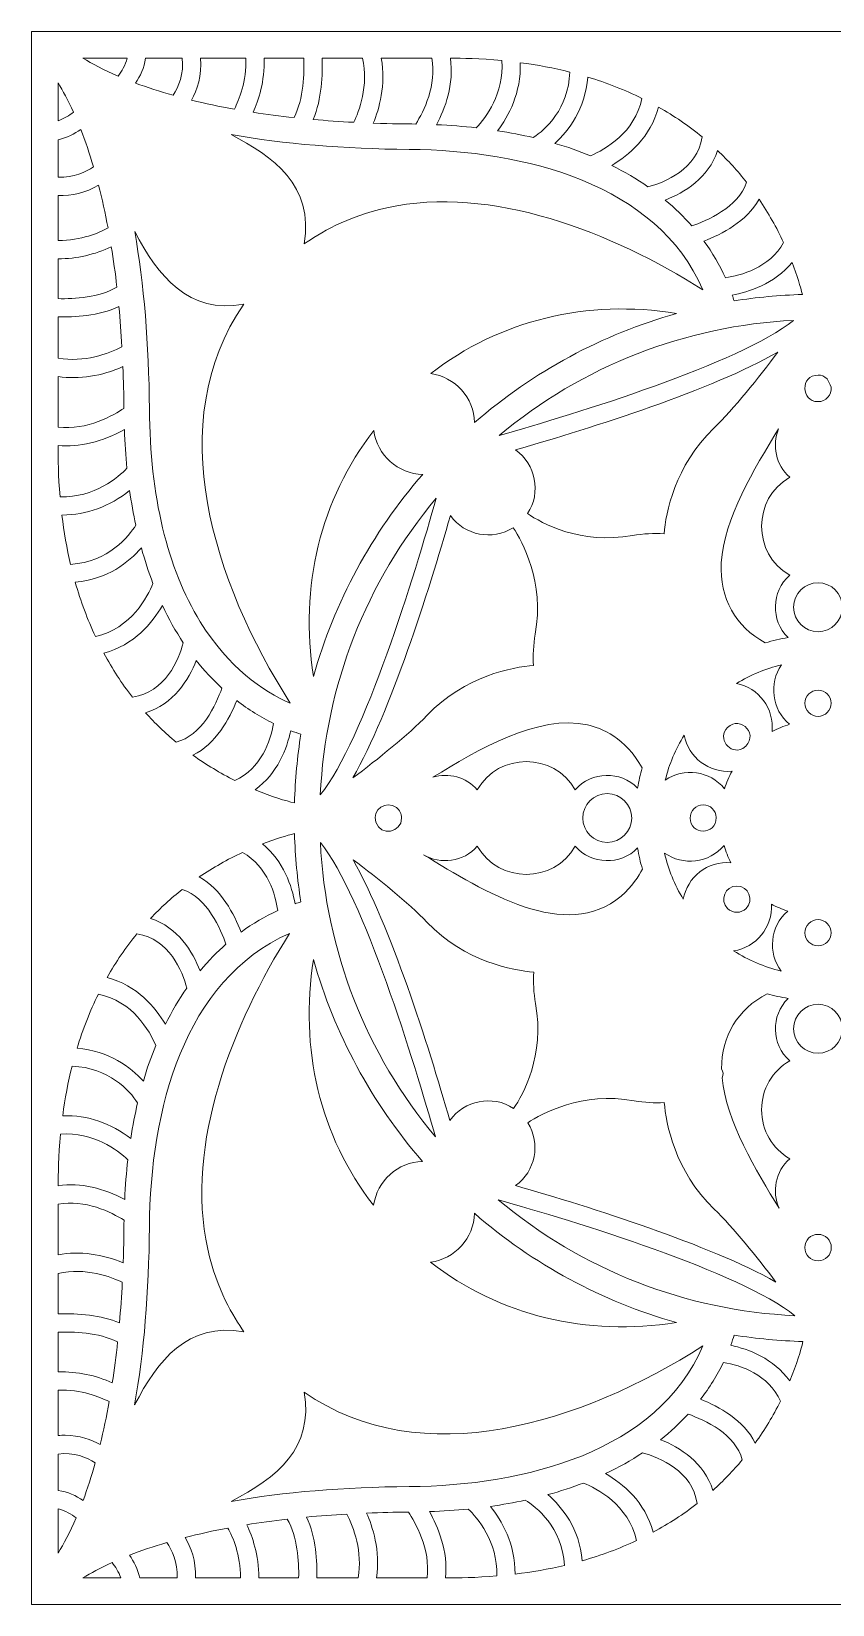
# Model space of a CAD drawing. Header units: inches. Extents: x 45 to 5562, y 0 to 864.
# Drawn here: x 2839 to 3279, y 0 to 864 of the extents above; entities that cross this region are included whole.
import ezdxf

# ---------------------------------------------------------------- set-up
doc = ezdxf.new("R2010")
doc.units = ezdxf.units.IN
doc.header["$MEASUREMENT"] = 0
doc.layers.add('_U+0421_U+043B_U+043E_U+0439 1', color=7, linetype='Continuous')

msp = doc.modelspace()

# ---------------------------------------------------------------- linework, layer by layer
at = {"layer": '_U+0421_U+043B_U+043E_U+0439 1', "color": 1, "lineweight": 9, "true_color": 0xff0000}
msp.add_lwpolyline([(2838.58, 864), (2838.58, 0), (3702.58, 0), (3702.58, 864), (2838.58, 864)], dxfattribs=at)
for points, knots in [([(2886.19, 839.49), (2878.15, 842.95), (2871.77, 846.35), (2866.84, 849.33), (2866.84, 849.33), (2891.09, 849.33), (2891.09, 849.33), (2890.23, 845.54), (2888.06, 842), (2886.19, 839.49)], [0, 0, 0, 0, 1, 1, 1, 2, 2, 2, 3, 3, 3, 3]), ([(2916.45, 828.94), (2909.13, 831), (2902.19, 833.25), (2895.74, 835.65), (2898.22, 839.39), (2900.55, 844.11), (2901.26, 849.33), (2901.26, 849.33), (2921.26, 849.33), (2921.26, 849.33), (2922.54, 840.88), (2919.27, 833.49), (2916.45, 828.94)], [0, 0, 0, 0, 1, 1, 1, 2, 2, 2, 3, 3, 3, 4, 4, 4, 4]), ([(2931.37, 849.33), (2931.37, 849.33), (2956.35, 849.33), (2956.35, 849.33), (2956.68, 836.59), (2952.67, 826.48), (2950.06, 821.32), (2941.9, 822.78), (2934.01, 824.45), (2926.51, 826.29), (2929.44, 831.75), (2932.42, 839.9), (2931.37, 849.33)], [0, 0, 0, 0, 1, 1, 1, 2, 2, 2, 3, 3, 3, 4, 4, 4, 4]), ([(2966.36, 849.33), (2966.36, 849.33), (2988.16, 849.33), (2988.16, 849.33), (2988.49, 841.39), (2988.17, 827.1), (2982.78, 816.68), (2975.12, 817.51), (2967.61, 818.49), (2960.37, 819.61), (2963.34, 826.19), (2966.68, 836.55), (2966.36, 849.33)], [0, 0, 0, 0, 1, 1, 1, 2, 2, 2, 3, 3, 3, 4, 4, 4, 4]), ([(2998.2, 849.33), (2998.2, 849.33), (3020.47, 849.33), (3020.47, 849.33), (3023.93, 834.27), (3018.44, 820.11), (3015.56, 814.11), (3008.07, 814.49), (3000.62, 815.01), (2993.32, 815.66), (2998.07, 827.13), (2998.56, 840.5), (2998.2, 849.33)], [0, 0, 0, 0, 1, 1, 1, 2, 2, 2, 3, 3, 3, 4, 4, 4, 4]), ([(3030.68, 849.33), (3030.68, 849.33), (3058.46, 849.33), (3058.46, 849.33), (3061.3, 834.63), (3053.97, 820.08), (3049.71, 813.17), (3043.99, 813.26), (3037.11, 813.26), (3026.33, 813.65), (3029.51, 821.39), (3033.4, 834.71), (3030.68, 849.33)], [0, 0, 0, 0, 1, 1, 1, 2, 2, 2, 3, 3, 3, 4, 4, 4, 4]), ([(3068.64, 849.33), (3074.95, 849.32), (3084.8, 849.18), (3097, 848.01), (3098.11, 829.77), (3088.26, 816.76), (3082.87, 811.06), (3075.86, 811.86), (3068.55, 812.44), (3061.08, 812.8), (3065.73, 821.57), (3070.8, 835.01), (3068.64, 849.33)], [0, 0, 0, 0, 1, 1, 1, 2, 2, 2, 3, 3, 3, 4, 4, 4, 4]), ([(3107.06, 846.86), (3116.48, 845.61), (3125.6, 843.87), (3134.24, 841.69), (3133.57, 821.45), (3120.83, 810.19), (3114.21, 805.69), (3107.96, 807.16), (3101.39, 808.43), (3094.6, 809.48), (3100.62, 817.4), (3107.57, 830.24), (3107.06, 846.86)], [0, 0, 0, 0, 1, 1, 1, 2, 2, 2, 3, 3, 3, 4, 4, 4, 4]), ([(3145.62, 795.73), (3139.39, 798.29), (3132.95, 800.54), (3126.1, 802.54), (3133.67, 809.48), (3142.74, 821.34), (3144.09, 838.95), (3154.55, 835.78), (3164.55, 831.86), (3173.88, 827.27), (3169.89, 808.32), (3153.69, 799.17), (3145.62, 795.73)], [0, 0, 0, 0, 1, 1, 1, 2, 2, 2, 3, 3, 3, 4, 4, 4, 4]), ([(2861.63, 819.66), (2859.48, 818.01), (2856.52, 816.07), (2853.25, 814.95), (2853.25, 814.95), (2853.25, 835.74), (2853.25, 835.74), (2855.79, 831.52), (2858.66, 826.2), (2861.63, 819.66)], [0, 0, 0, 0, 1, 1, 1, 2, 2, 2, 3, 3, 3, 3]), ([(3177.18, 778.65), (3171.02, 782.96), (3164.34, 786.91), (3157.26, 790.44), (3166.65, 795.95), (3178.55, 805.92), (3183.01, 822.45), (3191.53, 817.63), (3199.56, 812.12), (3206.94, 806.06), (3204.23, 788.25), (3186.25, 781.13), (3177.18, 778.65)], [0, 0, 0, 0, 1, 1, 1, 2, 2, 2, 3, 3, 3, 4, 4, 4, 4]), ([(2853.25, 784), (2853.25, 784), (2853.25, 804.56), (2853.25, 804.56), (2857.99, 805.58), (2862.24, 807.85), (2865.62, 810.18), (2868.14, 803.77), (2870.49, 796.89), (2872.63, 789.64), (2868.74, 787.07), (2861.59, 783.39), (2853.25, 784)], [0, 0, 0, 0, 1, 1, 1, 2, 2, 2, 3, 3, 3, 4, 4, 4, 4]), ([(3046.04, 799.22), (3109.44, 798.74), (3182.07, 780.29), (3207.3, 722.16), (3157.67, 753.61), (3091.26, 779.85), (3033.76, 767.2), (3011.32, 762.26), (2996.73, 752.97), (2988.34, 747.29), (2993.98, 779.32), (2971.09, 795.53), (2948.2, 807.34), (2977.17, 802.22), (3009.96, 799.5), (3046.04, 799.22)], [0, 0, 0, 0, 1, 1, 1, 2, 2, 2, 3, 3, 3, 4, 4, 4, 5, 5, 5, 5]), ([(3201.25, 757.16), (3196.79, 762.27), (3191.98, 766.97), (3186.68, 771.39), (3197.09, 775.5), (3210.52, 783.54), (3215.42, 798.58), (3221.19, 793.14), (3226.43, 787.39), (3231.36, 781.14), (3227.04, 767.44), (3209.14, 759.88), (3201.25, 757.16)], [0, 0, 0, 0, 1, 1, 1, 2, 2, 2, 3, 3, 3, 4, 4, 4, 4]), ([(2853.25, 773.95), (2860.68, 773.55), (2868.34, 775.49), (2875.42, 779.56), (2877.35, 772.12), (2879.09, 764.26), (2880.63, 756.11), (2875.7, 753.41), (2865.97, 749.19), (2853.25, 749.11), (2853.25, 749.11), (2853.25, 773.95), (2853.25, 773.95), (2853.25, 773.95), (2853.25, 773.95), (2853.25, 773.95)], [0, 0, 0, 0, 1, 1, 1, 2, 2, 2, 3, 3, 3, 4, 4, 4, 5, 5, 5, 5]), ([(3219.7, 728.73), (3216.55, 735.69), (3212.59, 742.45), (3207.89, 748.88), (3217.79, 752.63), (3231.41, 759.72), (3238.2, 771.8), (3243.3, 764.3), (3247.83, 756.33), (3251.71, 748.03), (3243.86, 734.1), (3228.1, 729.96), (3219.7, 728.73)], [0, 0, 0, 0, 1, 1, 1, 2, 2, 2, 3, 3, 3, 4, 4, 4, 4]), ([(2955.18, 714.17), (2910.31, 648.88), (2938.4, 561.69), (2980.68, 495.13), (2965.56, 501.62), (2946.84, 514.46), (2931.26, 539.83), (2913.11, 569.4), (2903.72, 608.66), (2903.36, 656.53), (2903.08, 692.51), (2900.37, 725.2), (2895.29, 754.1), (2907.85, 729.85), (2924.93, 708.6), (2955.18, 714.17)], [0, 0, 0, 0, 1, 1, 1, 2, 2, 2, 3, 3, 3, 4, 4, 4, 5, 5, 5, 5]), ([(2853.25, 739.1), (2863.41, 739.14), (2873.55, 741.46), (2882.44, 745.76), (2883.61, 738.59), (2884.64, 731.15), (2885.51, 723.57), (2875.88, 717.86), (2862.21, 717.05), (2853.25, 717.26), (2853.25, 717.26), (2853.25, 739.1), (2853.25, 739.1)], [0, 0, 0, 0, 1, 1, 1, 2, 2, 2, 3, 3, 3, 4, 4, 4, 4]), ([(3262, 719.52), (3249.37, 719.15), (3236.77, 717.97), (3224.46, 716), (3224.15, 717.07), (3223.81, 718.15), (3223.45, 719.24), (3232.12, 720.84), (3246.61, 725.23), (3256.35, 737.15), (3259.16, 729.86), (3260.93, 723.77), (3262, 719.52)], [0, 0, 0, 0, 1, 1, 1, 2, 2, 2, 3, 3, 3, 4, 4, 4, 4]), ([(3057.87, 676.06), (3095.65, 705.41), (3143.84, 717.16), (3192.92, 709.1), (3152.15, 697.71), (3114.14, 677.2), (3081.94, 649.18), (3081.64, 662.93), (3071.1, 674.29), (3057.87, 676.06)], [0, 0, 0, 0, 1, 1, 1, 2, 2, 2, 3, 3, 3, 3]), ([(2853.25, 707.22), (2862.1, 707.02), (2875.47, 707.79), (2886.61, 712.9), (2887.29, 705.74), (2887.84, 698.34), (2888.27, 690.84), (2880.88, 687.05), (2867.65, 681.98), (2853.25, 684.61), (2853.25, 684.61), (2853.25, 707.22), (2853.25, 707.22), (2853.25, 707.22), (2853.25, 707.22), (2853.25, 707.22)], [0, 0, 0, 0, 1, 1, 1, 2, 2, 2, 3, 3, 3, 4, 4, 4, 5, 5, 5, 5]), ([(3095.42, 642.1), (3141.08, 680.22), (3197.82, 702.43), (3257.18, 705.32), (3227.22, 681.42), (3137.2, 653.97), (3095.42, 642.1)], [0, 0, 0, 0, 1, 1, 1, 2, 2, 2, 2]), ([(3213.36, 646.1), (3191.85, 625.43), (3187.07, 599.33), (3186.01, 588.12), (3180.54, 588.5), (3174.73, 588.18), (3168.68, 587.17), (3140.13, 581.95), (3118.75, 593.94), (3111.06, 599.19), (3118.67, 610.84), (3115.53, 626.31), (3104.43, 634.22), (3147, 646.43), (3212.06, 666.99), (3248.57, 687.9), (3237.95, 673.79), (3224.3, 656.61), (3213.36, 646.1)], [0, 0, 0, 0, 1, 1, 1, 2, 2, 2, 3, 3, 3, 4, 4, 4, 5, 5, 5, 6, 6, 6, 6]), ([(2853.25, 674.47), (2864.75, 672.76), (2877.33, 674.69), (2888.8, 679.9), (2889.13, 671.84), (2889.27, 664.88), (2889.36, 656.99), (2884.16, 653.54), (2868.93, 644.62), (2853.25, 646.7), (2853.25, 646.7), (2853.25, 674.47), (2853.25, 674.47)], [0, 0, 0, 0, 1, 1, 1, 2, 2, 2, 3, 3, 3, 4, 4, 4, 4]), ([(3270.58, 660.68), (3261.08, 660.68), (3260.75, 675.24), (3270.66, 675.24), (3272.29, 675.24), (3274.04, 674.71), (3275.56, 673.26), (3276.29, 671.73), (3277.05, 670.21), (3277.82, 668.71), (3278.28, 664.33), (3274.8, 660.68), (3270.58, 660.68)], [0, 0, 0, 0, 1, 1, 1, 2, 2, 2, 3, 3, 3, 4, 4, 4, 4]), ([(2889.61, 645.37), (2889.88, 638.07), (2890.36, 630.93), (2891.04, 624.07), (2886.33, 619.18), (2873.35, 607.9), (2854.28, 608.4), (2853.29, 620.14), (2853.24, 629.18), (2853.24, 636.61), (2864.65, 635.43), (2877.51, 638.53), (2889.61, 645.37)], [0, 0, 0, 0, 1, 1, 1, 2, 2, 2, 3, 3, 3, 4, 4, 4, 4]), ([(3053.46, 620.71), (3025.44, 588.53), (3004.92, 550.55), (2993.52, 509.79), (2985.58, 558.86), (2997.35, 607.03), (3026.59, 644.75), (3028.4, 631.33), (3039.93, 621.01), (3053.46, 620.71)], [0, 0, 0, 0, 1, 1, 1, 2, 2, 2, 3, 3, 3, 3]), ([(3255.07, 619.12), (3234.43, 607.32), (3234.44, 577.12), (3255.08, 565.34), (3244.86, 556.38), (3244.52, 540.51), (3254.1, 531.1), (3249.88, 530.4), (3245.71, 529.43), (3241.63, 528.2), (3225.06, 537.25), (3216.7, 552.42), (3217.42, 572.07), (3219.01, 596.54), (3235.42, 623.66), (3248.92, 645.67), (3245.28, 636.78), (3247.23, 625.97), (3255.07, 619.12)], [0, 0, 0, 0, 1, 1, 1, 2, 2, 2, 3, 3, 3, 4, 4, 4, 5, 5, 5, 6, 6, 6, 6]), ([(2895.9, 592.81), (2892.17, 586.92), (2880.98, 572.56), (2860.09, 571.31), (2858.03, 580.02), (2856.42, 589.11), (2855.3, 598.39), (2855.35, 598.39), (2855.4, 598.39), (2855.45, 598.39), (2868.74, 598.39), (2881.62, 603.11), (2892.51, 611.92), (2893.43, 605.36), (2894.57, 598.96), (2895.9, 592.81)], [0, 0, 0, 0, 1, 1, 1, 2, 2, 2, 3, 3, 3, 4, 4, 4, 5, 5, 5, 5]), ([(2997.22, 444.68), (2999.99, 504.55), (3022.37, 561.76), (3060.94, 607.71), (3049.2, 566.31), (3021.41, 474.88), (2997.22, 444.68)], [0, 0, 0, 0, 1, 1, 1, 2, 2, 2, 2]), ([(3115.26, 532.95), (3114.26, 526.99), (3113.95, 521.24), (3114.31, 515.79), (3103.04, 514.83), (3076.78, 510.21), (3055.81, 488.38), (3045.53, 477.69), (3028.82, 464.36), (3015.07, 453.97), (3035.98, 490.78), (3056.51, 555.76), (3068.65, 598.1), (3076.58, 587.21), (3091.66, 584.2), (3103.17, 591.42), (3108.06, 584.01), (3120.51, 561.67), (3115.26, 532.95)], [0, 0, 0, 0, 1, 1, 1, 2, 2, 2, 3, 3, 3, 4, 4, 4, 5, 5, 5, 6, 6, 6, 6]), ([(2898.94, 580.32), (2900.81, 573.53), (2902.94, 567), (2905.31, 560.84), (2902.48, 553.83), (2893.45, 536.03), (2873.71, 531.68), (2869.33, 541.05), (2865.62, 551.04), (2862.64, 561.47), (2880.33, 563.11), (2892.08, 572.49), (2898.94, 580.32)], [0, 0, 0, 0, 1, 1, 1, 2, 2, 2, 3, 3, 3, 4, 4, 4, 4]), ([(3270.58, 561.2), (3277.99, 561.2), (3284.01, 555.18), (3284.01, 547.77), (3284.01, 540.36), (3277.99, 534.33), (3270.58, 534.33), (3263.17, 534.33), (3257.14, 540.36), (3257.14, 547.77), (3257.14, 555.18), (3263.17, 561.2), (3270.58, 561.2)], [0, 0, 0, 0, 1, 1, 1, 2, 2, 2, 3, 3, 3, 4, 4, 4, 4]), ([(2893.99, 498.44), (2888.2, 505.85), (2882.94, 513.93), (2878.32, 522.51), (2895.01, 527.05), (2904.98, 539.15), (2910.48, 548.73), (2913.91, 541.46), (2917.76, 534.61), (2921.97, 528.27), (2919.45, 519.09), (2912.19, 500.85), (2893.99, 498.44)], [0, 0, 0, 0, 1, 1, 1, 2, 2, 2, 3, 3, 3, 4, 4, 4, 4]), ([(2917.98, 473.7), (2912.02, 478.66), (2906.42, 484.06), (2901.25, 489.8), (2916.64, 494.43), (2924.88, 507.93), (2929.1, 518.46), (2933.46, 512.97), (2938.1, 507.99), (2943.16, 503.35), (2939.93, 494.22), (2932.07, 476.99), (2917.98, 473.7)], [0, 0, 0, 0, 1, 1, 1, 2, 2, 2, 3, 3, 3, 4, 4, 4, 4]), ([(3254.99, 483.46), (3251.66, 482.45), (3248.42, 481.11), (3245.33, 479.47), (3246.69, 492.02), (3237.96, 503.56), (3225.77, 505.9), (3233.45, 510.58), (3241.81, 514.02), (3250.54, 516.1), (3243.52, 506.02), (3245.11, 491.61), (3254.99, 483.46)], [0, 0, 0, 0, 1, 1, 1, 2, 2, 2, 3, 3, 3, 4, 4, 4, 4]), ([(3263.37, 495.04), (3263.37, 499.02), (3266.6, 502.25), (3270.58, 502.25), (3274.55, 502.25), (3277.79, 499.02), (3277.79, 495.04), (3277.79, 491.07), (3274.55, 487.83), (3270.58, 487.83), (3266.6, 487.83), (3263.37, 491.07), (3263.37, 495.04)], [0, 0, 0, 0, 1, 1, 1, 2, 2, 2, 3, 3, 3, 4, 4, 4, 4]), ([(2950.29, 452.59), (2942.25, 456.62), (2934.53, 461.28), (2927.29, 466.49), (2939.88, 472.75), (2947.34, 486.44), (2951.31, 496.49), (2957.75, 491.53), (2964.55, 487.32), (2971.59, 483.93), (2969.87, 474.24), (2964.86, 459.36), (2950.29, 452.59)], [0, 0, 0, 0, 1, 1, 1, 2, 2, 2, 3, 3, 3, 4, 4, 4, 4]), ([(3171.49, 448.47), (3162.12, 458.01), (3146.25, 457.78), (3137.24, 447.5), (3125.45, 468.14), (3095.25, 468.14), (3083.46, 447.5), (3077.28, 454.57), (3067.7, 456.98), (3059.09, 454.43), (3083.13, 469.18), (3117, 489.21), (3143.97, 483.14), (3151.41, 481.46), (3165.06, 476.16), (3173.96, 459.49), (3172.93, 455.88), (3172.1, 452.19), (3171.49, 448.47)], [0, 0, 0, 0, 1, 1, 1, 2, 2, 2, 3, 3, 3, 4, 4, 4, 5, 5, 5, 6, 6, 6, 6]), ([(3220.9, 481.67), (3227.96, 488.73), (3239.43, 477.16), (3229.2, 470.11), (3222, 466.52), (3215.13, 475.9), (3220.9, 481.67), (3220.9, 481.67), (3220.9, 481.67), (3220.9, 481.67)], [0, 0, 0, 0, 1, 1, 1, 2, 2, 2, 3, 3, 3, 3]), ([(2983.05, 440.24), (2978.25, 441.45), (2970.57, 443.69), (2961.37, 447.51), (2973.85, 456.42), (2978.92, 470.28), (2980.98, 479.96), (2983.1, 479.19), (2984.98, 478.59), (2986.58, 478.12), (2984.59, 465.7), (2983.4, 452.99), (2983.05, 440.24)], [0, 0, 0, 0, 1, 1, 1, 2, 2, 2, 3, 3, 3, 4, 4, 4, 4]), ([(3223.36, 457.7), (3221.68, 454.62), (3220.31, 451.4), (3219.26, 448.07), (3211.25, 457.98), (3196.85, 459.79), (3186.67, 452.83), (3188.83, 461.54), (3192.35, 469.86), (3197.1, 477.51), (3199.34, 465.29), (3210.79, 456.48), (3223.36, 457.7)], [0, 0, 0, 0, 1, 1, 1, 2, 2, 2, 3, 3, 3, 4, 4, 4, 4]), ([(3038.99, 437.82), (3040.84, 436.43), (3041.9, 434.3), (3041.9, 432), (3041.9, 423.84), (3030.38, 421.82), (3027.73, 429.67), (3025.38, 436.65), (3033.48, 441.98), (3038.99, 437.82)], [0, 0, 0, 0, 1, 1, 1, 2, 2, 2, 3, 3, 3, 3]), ([(3141.38, 432), (3141.38, 439.41), (3147.4, 445.43), (3154.81, 445.43), (3162.22, 445.43), (3168.25, 439.41), (3168.25, 432), (3168.25, 424.59), (3162.22, 418.57), (3154.81, 418.57), (3147.4, 418.57), (3141.38, 424.59), (3141.38, 432)], [0, 0, 0, 0, 1, 1, 1, 2, 2, 2, 3, 3, 3, 4, 4, 4, 4]), ([(3214.73, 432.31), (3214.45, 422.08), (3200.33, 422.69), (3200.33, 432), (3200.33, 435.98), (3203.56, 439.21), (3207.54, 439.21), (3211.42, 439.21), (3214.56, 436.18), (3214.73, 432.31)], [0, 0, 0, 0, 1, 1, 1, 2, 2, 2, 3, 3, 3, 3]), ([(2965.45, 417.77), (2972.72, 420.58), (2978.81, 422.35), (2983.06, 423.42), (2983.42, 410.79), (2984.6, 398.19), (2986.58, 385.88), (2985.52, 385.57), (2984.44, 385.23), (2983.35, 384.87), (2981.62, 394.46), (2977.12, 408.3), (2965.45, 417.77)], [0, 0, 0, 0, 1, 1, 1, 2, 2, 2, 3, 3, 3, 4, 4, 4, 4]), ([(3060.49, 256.82), (3022.37, 302.47), (3000.15, 359.25), (2997.25, 418.59), (3021.27, 388.43), (3048.98, 297.28), (3060.49, 256.82)], [0, 0, 0, 0, 1, 1, 1, 2, 2, 2, 2]), ([(3083.46, 416.5), (3095.26, 395.86), (3125.45, 395.86), (3137.24, 416.5), (3146.22, 406.26), (3162.08, 405.96), (3171.49, 415.53), (3172.14, 411.58), (3173.03, 407.68), (3174.14, 403.86), (3172.23, 400.24), (3168.49, 394.31), (3162.44, 389.15), (3132.17, 363.35), (3087.05, 391.66), (3053.97, 411.8), (3063.19, 406.39), (3075.78, 407.71), (3083.46, 416.5)], [0, 0, 0, 0, 1, 1, 1, 2, 2, 2, 3, 3, 3, 4, 4, 4, 5, 5, 5, 6, 6, 6, 6]), ([(3218.97, 416.92), (3219.93, 413.65), (3221.2, 410.48), (3222.76, 407.44), (3209.9, 408.65), (3198.65, 399.39), (3196.58, 387.35), (3191.81, 395.22), (3188.34, 403.79), (3186.29, 412.75), (3196.41, 405.57), (3210.81, 407.2), (3218.97, 416.92)], [0, 0, 0, 0, 1, 1, 1, 2, 2, 2, 3, 3, 3, 4, 4, 4, 4]), ([(2953.7, 369.31), (2949.94, 379.22), (2942.85, 392.83), (2930.77, 399.62), (2938.28, 404.72), (2946.25, 409.25), (2954.55, 413.13), (2968.48, 405.28), (2972.62, 389.52), (2973.84, 381.13), (2966.89, 377.97), (2960.13, 374.01), (2953.7, 369.31)], [0, 0, 0, 0, 1, 1, 1, 2, 2, 2, 3, 3, 3, 4, 4, 4, 4]), ([(3068.36, 265.86), (3056.29, 307.92), (3035.94, 372.4), (3015.19, 409.11), (3028.88, 398.76), (3045.56, 385.45), (3055.81, 374.79), (3076.82, 352.92), (3103.15, 348.32), (3114.45, 347.37), (3114.08, 341.91), (3114.4, 336.12), (3115.41, 330.1), (3120.62, 301.55), (3108.64, 280.18), (3103.39, 272.48), (3091.74, 280.1), (3076.27, 276.96), (3068.36, 265.86)], [0, 0, 0, 0, 1, 1, 1, 2, 2, 2, 3, 3, 3, 4, 4, 4, 5, 5, 5, 6, 6, 6, 6]), ([(2931.19, 348.1), (2927.08, 358.51), (2919.04, 371.94), (2904, 376.85), (2909.44, 382.61), (2915.19, 387.86), (2921.44, 392.78), (2935.14, 388.46), (2942.7, 370.56), (2945.42, 362.67), (2940.61, 358.48), (2935.86, 353.69), (2931.19, 348.1)], [0, 0, 0, 0, 1, 1, 1, 2, 2, 2, 3, 3, 3, 4, 4, 4, 4]), ([(3226, 394.63), (3232.4, 394.63), (3235.63, 386.85), (3231.1, 382.33), (3228.29, 379.52), (3223.71, 379.52), (3220.9, 382.33), (3216.38, 386.85), (3219.6, 394.63), (3226, 394.63)], [0, 0, 0, 0, 1, 1, 1, 2, 2, 2, 3, 3, 3, 3]), ([(3244.95, 384.75), (3247.82, 383.19), (3250.83, 381.9), (3253.93, 380.88), (3244.09, 372.43), (3242.98, 357.8), (3250.3, 347.95), (3241.06, 350.18), (3232.27, 353.92), (3224.23, 359.05), (3236.39, 360.85), (3245.84, 371.91), (3244.95, 384.75)], [0, 0, 0, 0, 1, 1, 1, 2, 2, 2, 3, 3, 3, 4, 4, 4, 4]), ([(3277.79, 368.96), (3277.79, 364.98), (3274.55, 361.75), (3270.58, 361.75), (3266.6, 361.75), (3263.37, 364.98), (3263.37, 368.96), (3263.37, 372.93), (3266.6, 376.17), (3270.58, 376.17), (3274.55, 376.17), (3277.79, 372.93), (3277.79, 368.96)], [0, 0, 0, 0, 1, 1, 1, 2, 2, 2, 3, 3, 3, 4, 4, 4, 4]), ([(2912.14, 318.68), (2906.63, 328.07), (2896.66, 339.98), (2880.12, 344.43), (2884.95, 352.95), (2890.46, 360.98), (2896.52, 368.36), (2914.32, 365.65), (2921.45, 347.68), (2923.93, 338.6), (2919.62, 332.44), (2915.67, 325.77), (2912.14, 318.68)], [0, 0, 0, 0, 1, 1, 1, 2, 2, 2, 3, 3, 3, 4, 4, 4, 4]), ([(2980.37, 368.65), (2949.25, 319.5), (2922.66, 252.97), (2935.38, 195.18), (2940.32, 172.74), (2949.6, 158.15), (2955.29, 149.76), (2924.18, 155.23), (2907.83, 134.02), (2895.24, 109.62), (2900.36, 138.59), (2903.08, 171.38), (2903.36, 207.47), (2903.85, 271.72), (2922.25, 342.84), (2980.37, 368.65)], [0, 0, 0, 0, 1, 1, 1, 2, 2, 2, 3, 3, 3, 4, 4, 4, 5, 5, 5, 5]), ([(3026.52, 219.28), (2996.71, 257.55), (2985.73, 305.44), (2993.51, 354.23), (3004.9, 313.5), (3025.4, 275.53), (3053.4, 243.36), (3039.79, 243.06), (3028.3, 232.67), (3026.52, 219.28)], [0, 0, 0, 0, 1, 1, 1, 2, 2, 2, 3, 3, 3, 3]), ([(2875.31, 335.3), (2894.26, 331.32), (2903.41, 315.11), (2906.85, 307.04), (2904.29, 300.8), (2902.04, 294.37), (2900.04, 287.52), (2893.09, 295.09), (2881.23, 304.16), (2863.63, 305.51), (2866.8, 315.97), (2870.72, 325.97), (2875.31, 335.3)], [0, 0, 0, 0, 1, 1, 1, 2, 2, 2, 3, 3, 3, 4, 4, 4, 4]), ([(3217.62, 294.2), (3217.42, 312.04), (3226.48, 326.99), (3242.65, 335.5), (3246.41, 334.41), (3250.24, 333.55), (3254.11, 332.91), (3244.54, 323.5), (3244.84, 307.64), (3255.08, 298.66), (3245.53, 293.2), (3239.6, 283.14), (3239.6, 271.76), (3239.6, 260.39), (3245.53, 250.34), (3255.08, 244.88), (3247.07, 237.89), (3245.18, 226.72), (3249.2, 217.68), (3236.59, 238.18), (3220.2, 265.41), (3217.9, 289.37), (3218.63, 290.88), (3218.58, 292.69), (3217.62, 294.2)], [0, 0, 0, 0, 1, 1, 1, 2, 2, 2, 3, 3, 3, 4, 4, 4, 5, 5, 5, 6, 6, 6, 7, 7, 7, 8, 8, 8, 8]), ([(3270.58, 302.8), (3263.17, 302.8), (3257.14, 308.82), (3257.14, 316.23), (3257.14, 323.64), (3263.17, 329.67), (3270.58, 329.67), (3277.99, 329.67), (3284.01, 323.64), (3284.01, 316.23), (3284.01, 308.82), (3277.99, 302.8), (3270.58, 302.8)], [0, 0, 0, 0, 1, 1, 1, 2, 2, 2, 3, 3, 3, 4, 4, 4, 4]), ([(2860.88, 295.66), (2881.13, 294.99), (2892.39, 282.25), (2896.89, 275.62), (2895.42, 269.39), (2894.15, 262.82), (2893.1, 256.02), (2882.42, 264.14), (2869.6, 268.91), (2855.72, 268.48), (2856.97, 277.9), (2858.7, 287.02), (2860.88, 295.66)], [0, 0, 0, 0, 1, 1, 1, 2, 2, 2, 3, 3, 3, 4, 4, 4, 4]), ([(3104.48, 230.07), (3115.39, 238.01), (3118.37, 253.1), (3111.16, 264.59), (3118.59, 269.47), (3140.97, 281.92), (3169.62, 276.69), (3175.34, 275.73), (3180.88, 275.4), (3186.13, 275.7), (3187.11, 264.45), (3191.76, 238.15), (3213.53, 217.23), (3224.07, 207.1), (3237.23, 190.64), (3247.45, 177.14), (3210.39, 197.86), (3146.19, 218.11), (3104.48, 230.07)], [0, 0, 0, 0, 1, 1, 1, 2, 2, 2, 3, 3, 3, 4, 4, 4, 5, 5, 5, 6, 6, 6, 6]), ([(2854.57, 258.42), (2872.8, 259.53), (2885.82, 249.68), (2891.52, 244.29), (2890.72, 237.28), (2890.13, 229.98), (2889.78, 222.5), (2878.54, 228.46), (2865.73, 231.94), (2853.24, 230.06), (2853.26, 236.11), (2853.4, 246.16), (2854.57, 258.42)], [0, 0, 0, 0, 1, 1, 1, 2, 2, 2, 3, 3, 3, 4, 4, 4, 4]), ([(2853.25, 219.88), (2867.95, 222.72), (2882.5, 215.39), (2889.41, 211.13), (2889.32, 205.35), (2889.32, 198.53), (2888.93, 187.76), (2877.77, 192.34), (2865.22, 194.33), (2853.25, 192.1), (2853.25, 192.1), (2853.25, 219.88), (2853.25, 219.88), (2853.25, 219.88), (2853.25, 219.88), (2853.25, 219.88)], [0, 0, 0, 0, 1, 1, 1, 2, 2, 2, 3, 3, 3, 4, 4, 4, 5, 5, 5, 5]), ([(3257.9, 158.65), (3198.03, 161.41), (3140.82, 183.79), (3094.87, 222.37), (3136.34, 210.6), (3227.72, 182.83), (3257.9, 158.65)], [0, 0, 0, 0, 1, 1, 1, 2, 2, 2, 2]), ([(3057.82, 188.02), (3071.05, 189.79), (3081.56, 201.16), (3081.87, 214.88), (3114.04, 186.87), (3152.03, 166.35), (3192.78, 154.94), (3143.71, 147.02), (3095.54, 158.78), (3057.82, 188.02)], [0, 0, 0, 0, 1, 1, 1, 2, 2, 2, 3, 3, 3, 3]), ([(3270.58, 203.32), (3274.6, 203.32), (3277.87, 200.05), (3277.87, 196.04), (3277.87, 192.02), (3274.6, 188.75), (3270.58, 188.75), (3266.56, 188.75), (3263.29, 192.02), (3263.29, 196.04), (3263.29, 200.05), (3266.56, 203.32), (3270.58, 203.32)], [0, 0, 0, 0, 1, 1, 1, 2, 2, 2, 3, 3, 3, 4, 4, 4, 4]), ([(2853.25, 181.89), (2868.31, 185.35), (2882.47, 179.86), (2888.47, 176.98), (2888.09, 169.48), (2887.57, 162.03), (2886.92, 154.74), (2876.74, 158.96), (2864.35, 160.08), (2853.25, 159.62), (2853.25, 159.62), (2853.25, 181.89), (2853.25, 181.89)], [0, 0, 0, 0, 1, 1, 1, 2, 2, 2, 3, 3, 3, 4, 4, 4, 4]), ([(2853.25, 149.58), (2861.19, 149.91), (2875.48, 149.59), (2885.9, 144.2), (2885.07, 136.55), (2884.09, 129.04), (2882.97, 121.79), (2873.99, 125.83), (2863.79, 128.04), (2853.25, 127.78), (2853.25, 127.78), (2853.25, 149.58), (2853.25, 149.58), (2853.25, 149.58), (2853.25, 149.58), (2853.25, 149.58)], [0, 0, 0, 0, 1, 1, 1, 2, 2, 2, 3, 3, 3, 4, 4, 4, 5, 5, 5, 5]), ([(3255.06, 122.79), (3246.16, 135.27), (3232.29, 140.34), (3222.62, 142.4), (3223.39, 144.52), (3223.99, 146.41), (3224.46, 148), (3236.87, 146.01), (3249.59, 144.82), (3262.33, 144.47), (3261.13, 139.67), (3258.88, 131.98), (3255.06, 122.79)], [0, 0, 0, 0, 1, 1, 1, 2, 2, 2, 3, 3, 3, 4, 4, 4, 4]), ([(3046.04, 64.78), (3009.95, 64.5), (2977.17, 61.78), (2948.2, 56.66), (2973.51, 69.72), (2993.7, 86.06), (2988.35, 116.65), (3052.9, 71.66), (3140.88, 99.54), (3207.4, 142.05), (3182.32, 83.82), (3109.58, 65.26), (3046.04, 64.78)], [0, 0, 0, 0, 1, 1, 1, 2, 2, 2, 3, 3, 3, 4, 4, 4, 4]), ([(3236.09, 88.71), (3229.83, 101.3), (3216.14, 108.76), (3206.09, 112.73), (3211.05, 119.17), (3215.26, 125.97), (3218.65, 133.02), (3228.34, 131.31), (3243.21, 126.32), (3249.99, 111.71), (3245.96, 103.67), (3241.3, 95.96), (3236.09, 88.71)], [0, 0, 0, 0, 1, 1, 1, 2, 2, 2, 3, 3, 3, 4, 4, 4, 4]), ([(2881.26, 111.48), (2879.8, 103.32), (2878.13, 95.43), (2876.28, 87.93), (2871.59, 90.45), (2864.91, 93), (2857.14, 93), (2855.87, 93), (2854.57, 92.94), (2853.25, 92.79), (2853.25, 92.79), (2853.25, 117.77), (2853.25, 117.77), (2866, 118.12), (2876.1, 114.09), (2881.26, 111.48)], [0, 0, 0, 0, 1, 1, 1, 2, 2, 2, 3, 3, 3, 4, 4, 4, 5, 5, 5, 5]), ([(3212.78, 62.67), (3208.15, 78.06), (3194.65, 86.3), (3184.12, 90.52), (3189.6, 94.88), (3194.59, 99.52), (3199.23, 104.58), (3208.36, 101.35), (3225.58, 93.49), (3228.88, 79.4), (3223.91, 73.45), (3218.52, 67.84), (3212.78, 62.67)], [0, 0, 0, 0, 1, 1, 1, 2, 2, 2, 3, 3, 3, 4, 4, 4, 4]), ([(2853.25, 82.68), (2861.7, 83.96), (2869.08, 80.69), (2873.64, 77.87), (2871.58, 70.56), (2869.33, 63.62), (2866.92, 57.16), (2863.19, 59.64), (2858.47, 61.97), (2853.25, 62.68), (2853.25, 62.68), (2853.25, 82.68), (2853.25, 82.68)], [0, 0, 0, 0, 1, 1, 1, 2, 2, 2, 3, 3, 3, 4, 4, 4, 4]), ([(3180.07, 39.74), (3175.52, 56.43), (3163.43, 66.4), (3153.84, 71.9), (3161.1, 75.32), (3167.94, 79.16), (3174.26, 83.36), (3183.45, 80.75), (3201.69, 73.36), (3204.13, 55.41), (3196.72, 49.62), (3188.64, 44.36), (3180.07, 39.74)], [0, 0, 0, 0, 1, 1, 1, 2, 2, 2, 3, 3, 3, 4, 4, 4, 4]), ([(3122.26, 60.36), (3129.06, 62.22), (3135.49, 64.32), (3141.74, 66.73), (3148.74, 63.9), (3166.55, 54.87), (3170.9, 35.13), (3161.53, 30.75), (3151.54, 27.04), (3141.12, 24.06), (3139.48, 41.74), (3130.09, 53.49), (3122.26, 60.36)], [0, 0, 0, 0, 1, 1, 1, 2, 2, 2, 3, 3, 3, 4, 4, 4, 4]), ([(2853.25, 52.52), (2857.04, 51.66), (2860.58, 49.48), (2863.09, 47.61), (2859.63, 39.57), (2856.23, 33.19), (2853.25, 28.26), (2853.25, 28.26), (2853.25, 52.52), (2853.25, 52.52)], [0, 0, 0, 0, 1, 1, 1, 2, 2, 2, 3, 3, 3, 3]), ([(3057.19, 51.03), (3064.5, 51.3), (3071.64, 51.78), (3078.51, 52.46), (3083.4, 47.75), (3094.67, 34.77), (3094.18, 15.71), (3082.44, 14.72), (3073.39, 14.65), (3065.97, 14.67), (3067.53, 29.37), (3061.69, 43), (3057.19, 51.03)], [0, 0, 0, 0, 1, 1, 1, 2, 2, 2, 3, 3, 3, 4, 4, 4, 4]), ([(3090.65, 53.92), (3097.22, 54.85), (3103.65, 55.99), (3109.81, 57.33), (3115.7, 53.68), (3130.09, 42.64), (3131.28, 21.52), (3122.57, 19.46), (3113.48, 17.85), (3104.19, 16.72), (3104.25, 33.42), (3096.95, 46.1), (3090.65, 53.92)], [0, 0, 0, 0, 1, 1, 1, 2, 2, 2, 3, 3, 3, 4, 4, 4, 4]), ([(2956.82, 43.84), (2963.95, 44.99), (2971.39, 46.02), (2979.03, 46.9), (2984.72, 37.28), (2985.53, 23.62), (2985.32, 14.67), (2985.32, 14.67), (2963.48, 14.67), (2963.48, 14.67), (2963.44, 27.33), (2959.91, 37.42), (2956.82, 43.84)], [0, 0, 0, 0, 1, 1, 1, 2, 2, 2, 3, 3, 3, 4, 4, 4, 4]), ([(2989.71, 48.02), (2996.81, 48.69), (3004.2, 49.25), (3011.75, 49.68), (3015.54, 42.29), (3020.6, 29.07), (3017.97, 14.67), (3017.97, 14.67), (2995.36, 14.67), (2995.36, 14.67), (2995.55, 23.53), (2994.79, 36.89), (2989.71, 48.02)], [0, 0, 0, 0, 1, 1, 1, 2, 2, 2, 3, 3, 3, 4, 4, 4, 4]), ([(3022.65, 50.22), (3030.81, 50.55), (3037.93, 50.69), (3045.6, 50.78), (3049.04, 45.59), (3057.97, 30.37), (3055.88, 14.67), (3055.88, 14.67), (3028.11, 14.67), (3028.11, 14.67), (3030.32, 29.61), (3025.85, 43), (3022.65, 50.22)], [0, 0, 0, 0, 1, 1, 1, 2, 2, 2, 3, 3, 3, 4, 4, 4, 4]), ([(2923.02, 36.83), (2930.48, 38.75), (2938.34, 40.49), (2946.48, 42.02), (2949.17, 37.09), (2953.39, 27.36), (2953.47, 14.67), (2953.47, 14.67), (2928.63, 14.67), (2928.63, 14.67), (2929.14, 23.81), (2926.01, 31.6), (2923.02, 36.83)], [0, 0, 0, 0, 1, 1, 1, 2, 2, 2, 3, 3, 3, 4, 4, 4, 4]), ([(2918.58, 14.67), (2918.58, 14.67), (2898.01, 14.67), (2898.01, 14.67), (2896.99, 19.42), (2894.72, 23.68), (2892.39, 27.06), (2898.81, 29.58), (2905.58, 31.89), (2912.95, 34.05), (2915.52, 30.17), (2919.19, 23.04), (2918.58, 14.67)], [0, 0, 0, 0, 1, 1, 1, 2, 2, 2, 3, 3, 3, 4, 4, 4, 4]), ([(2887.64, 14.67), (2887.64, 14.67), (2866.83, 14.67), (2866.83, 14.67), (2871.06, 17.23), (2876.38, 20.11), (2882.91, 23.07), (2884.57, 20.92), (2886.51, 17.95), (2887.64, 14.67)], [0, 0, 0, 0, 1, 1, 1, 2, 2, 2, 3, 3, 3, 3])]:
    msp.add_open_spline(points, degree=3, knots=knots, dxfattribs=at)

doc.saveas('drawing.dxf')
